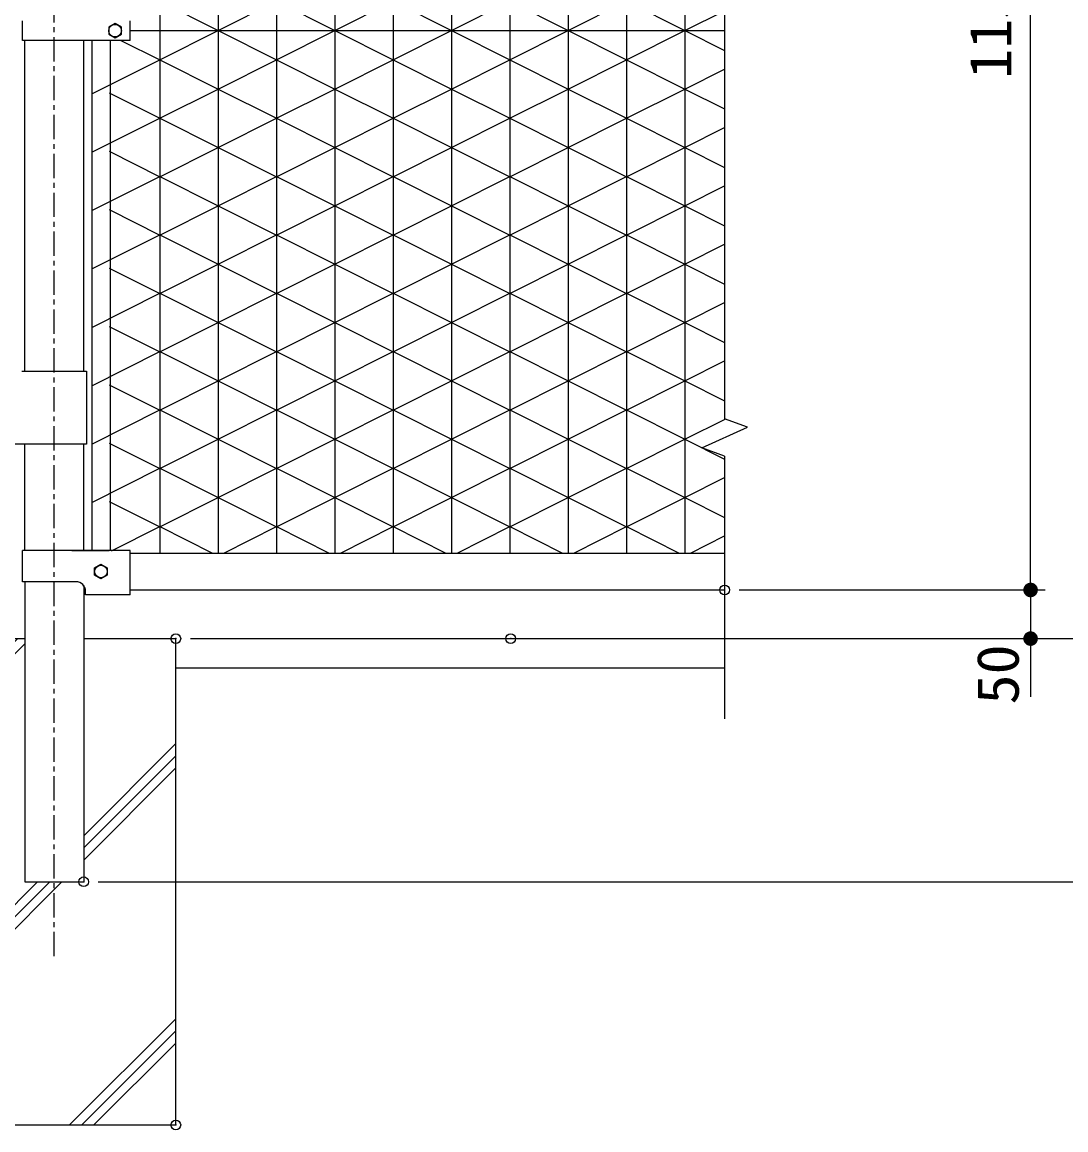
# Model space of a CAD drawing. Units: millimetres, scale not verified. Extents: x -4425 to 4425, y -3150 to 3150.
# Drawn here: x -2105 to -1032, y -653 to 486 of the extents above; entities that cross this region are included whole.
import ezdxf
from ezdxf.enums import TextEntityAlignment as Align

# ---------------------------------------------------------------- set-up
doc = ezdxf.new("R2010")
doc.units = ezdxf.units.MM
doc.header["$LTSCALE"] = 20
doc.header["$PDMODE"] = 32
doc.header["$PDSIZE"] = 10
doc.linetypes.add('USER1', pattern=[2, 1.25, -0.25, 0.25, -0.25])
for name, color, linetype, lineweight in [('0-0_BUHIN', 7, 'Continuous', 25), ('0-2_KOUZOU', 7, 'Continuous', 25), ('0-3_SUNPOU', 1, 'Continuous', 25), ('0-4_KISO', 7, 'Continuous', 25), ('0-6_0', 4, 'Continuous', 25), ('0-8_HATCH', 4, 'Continuous', 25), ('0-D_AMI-HATCH', 6, 'Continuous', 25)]:
    doc.layers.add(name, color=color, linetype=linetype, lineweight=lineweight)
doc.layers.add('0-5_DEFPOINTS', color=7, linetype='Continuous')
doc.styles.add('ＭＳ ゴシック', font='')
doc.styles.get('ＭＳ ゴシック').set_extended_font_data('MS Gothic')

# ---------------------------------------------------------------- blocks, each defined once
blk = doc.blocks.new('M1')
at = {"layer": '0-3_SUNPOU'}
blk.add_line((-5, 0), (-38.58, 0), dxfattribs=at)
for points in [[(0, 0), (-5, 0), (-4.96, 0.63)], [(0, 0), (-4.96, -0.63), (-5, 0)], [(0, 0), (-4.96, 0.63), (-4.84, 1.24)], [(0, 0), (-4.84, -1.24), (-4.96, -0.63)], [(0, 0), (-4.84, 1.24), (-4.65, 1.84)], [(0, 0), (-4.65, -1.84), (-4.84, -1.24)], [(0, 0), (-4.65, 1.84), (-4.38, 2.41)], [(0, 0), (-4.38, -2.41), (-4.65, -1.84)], [(0, 0), (-4.38, 2.41), (-4.05, 2.94)], [(0, 0), (-4.05, -2.94), (-4.38, -2.41)], [(0, 0), (-4.05, 2.94), (-3.64, 3.42)], [(0, 0), (-3.64, -3.42), (-4.05, -2.94)], [(0, 0), (-3.64, 3.42), (-3.19, 3.85)], [(0, 0), (-3.19, -3.85), (-3.64, -3.42)], [(0, 0), (-3.19, 3.85), (-2.68, 4.22)], [(0, 0), (-2.68, -4.22), (-3.19, -3.85)], [(0, 0), (-2.68, 4.22), (-2.13, 4.52)], [(0, 0), (-2.13, -4.52), (-2.68, -4.22)], [(0, 0), (-2.13, 4.52), (-1.55, 4.76)], [(0, 0), (-1.55, -4.76), (-2.13, -4.52)], [(0, 0), (-1.55, 4.76), (-0.94, 4.91)], [(0, 0), (-0.94, -4.91), (-1.55, -4.76)], [(0, 0), (-0.94, 4.91), (-0.31, 4.99)], [(0, 0), (-0.31, -4.99), (-0.94, -4.91)], [(0, 0), (-0.31, 4.99), (0.31, 4.99)], [(0, 0), (0.31, -4.99), (-0.31, -4.99)], [(0, 0), (0.31, 4.99), (0.94, 4.91)], [(0, 0), (0.94, 4.91), (1.55, 4.76)], [(0, 0), (1.55, 4.76), (2.13, 4.52)], [(0, 0), (2.13, 4.52), (2.68, 4.22)], [(0, 0), (2.68, 4.22), (3.19, 3.85)], [(0, 0), (3.19, 3.85), (3.64, 3.42)], [(0, 0), (3.64, 3.42), (4.05, 2.94)], [(0, 0), (4.05, 2.94), (4.38, 2.41)], [(0, 0), (4.38, 2.41), (4.65, 1.84)], [(0, 0), (4.65, 1.84), (4.84, 1.24)], [(0, 0), (4.84, 1.24), (4.96, 0.63)], [(0, 0), (4.96, 0.63), (5, 0)], [(0, 0), (0.94, -4.91), (0.31, -4.99)], [(0, 0), (1.55, -4.76), (0.94, -4.91)], [(0, 0), (2.13, -4.52), (1.55, -4.76)], [(0, 0), (2.68, -4.22), (2.13, -4.52)], [(0, 0), (3.19, -3.85), (2.68, -4.22)], [(0, 0), (3.64, -3.42), (3.19, -3.85)], [(0, 0), (4.05, -2.94), (3.64, -3.42)], [(0, 0), (4.38, -2.41), (4.05, -2.94)], [(0, 0), (4.65, -1.84), (4.38, -2.41)], [(0, 0), (4.84, -1.24), (4.65, -1.84)], [(0, 0), (4.96, -0.63), (4.84, -1.24)], [(0, 0), (5, 0), (4.96, -0.63)]]:
    blk.add_solid(points, dxfattribs=at)
blk = doc.blocks.new('X1')
at = {"layer": '0-6_0'}
for p, q in [((46513.8, 52420.6), (48264.6, 54171.4)), ((46513.8, 52670.6), (48014.6, 54171.4)), ((46513.8, 52170.6), (48408.8, 54065.6)), ((49618.8, 50118.8), (51513.8, 52013.8)), ((49618.8, 49868.8), (51513.8, 51763.8)), ((49618.8, 49618.8), (51513.8, 51513.8)), ((46513.8, 46513.8), (49171.4, 49171.4)), ((46513.8, 46763.8), (48921.4, 49171.4)), ((46513.8, 47013.8), (48671.4, 49171.4)), ((49328.3, 44171.4), (51513.8, 46357)), ((49578.3, 44171.4), (51513.8, 46106.9)), ((49828.3, 44171.4), (51513.8, 45856.9))]:
    blk.add_line(p, q, dxfattribs=at)

msp = doc.modelspace()

# ---------------------------------------------------------------- linework, layer by layer
at = {"layer": '0-0_BUHIN'}
for p, q in [((-2105.63, 127.06), (-2039.03, 127.06)), ((-2039.03, 127.06), (-2039.03, 52.06)), ((-2039.03, 52.06), (-2118.93, 52.06))]:
    msp.add_line(p, q, dxfattribs=at)
at = {"layer": '0-2_KOUZOU', "color": 1, "linetype": 'USER1'}
msp.add_line((-2072.33, -474.48), (-2072.33, 1137.05), dxfattribs=at)
at = {"layer": '0-2_KOUZOU'}
for p, q in [((-1382.95, 751.31), (-1382.95, 77.98)), ((-2105.08, 467.06), (-2105.08, 487.06)), ((-1994.34, 467.06), (-1994.34, 487.06)), ((-1994.34, 467.06), (-2105.08, 467.06)), ((-2102.58, 127.06), (-2102.58, 467.06)), ((-2042.08, 127.06), (-2042.08, 467.06)), ((-2033.84, 467.06), (-2033.84, -57.44)), ((-2014.84, 467.06), (-2014.84, -57.44)), ((-1382.95, 477.06), (-1994.34, 477.06)), ((-1406.44, 48.33), (-1359.45, 69.43)), ((-1359.45, 69.43), (-1382.95, 77.98)), ((-2102.58, -57.44), (-2102.58, 52.06)), ((-2042.08, -57.44), (-2042.08, 52.06)), ((-1382.95, 39.78), (-1406.44, 48.33)), ((-1382.95, 39.78), (-1382.95, -230.53)), ((-1994.34, -57.44), (-2105.08, -57.44)), ((-2105.08, -89.44), (-2105.08, -57.44)), ((-2054.32, -57.44), (-2016.02, -57.44)), ((-1994.34, -102.94), (-1994.34, -57.44)), ((-1994.34, -59.94), (-1382.95, -59.94)), ((-2030.83, -75.19), (-2024.33, -71.43)), ((-2030.83, -82.69), (-2030.83, -75.19)), ((-2024.33, -71.43), (-2017.83, -75.19)), ((-2017.83, -75.19), (-2017.83, -82.69)), ((-2050.08, -89.44), (-2105.08, -89.44)), ((-2102.58, -89.44), (-2102.58, -397.94)), ((-2024.33, -86.44), (-2030.83, -82.69)), ((-2017.83, -82.69), (-2024.33, -86.44)), ((-2042.08, -93.44), (-2042.08, -397.94)), ((-2040.08, -102.94), (-2040.08, -99.44)), ((-1994.34, -97.94), (-1382.95, -97.94)), ((-1994.34, -102.94), (-2040.08, -102.94)), ((-2102.58, -397.94), (-2042.08, -397.94)), ((-2097.33, -397.94), (-2047.33, -397.94))]:
    msp.add_line(p, q, dxfattribs=at)
msp.add_lwpolyline([(-2009.84, 484.57), (-2016.34, 480.82), (-2016.34, 473.31), (-2009.84, 469.56), (-2003.34, 473.31), (-2003.34, 480.82)], close=True, dxfattribs=at)
for centre in [(-2009.84, 477.06), (-2024.33, -78.94)]:
    msp.add_circle(centre, 6.5, dxfattribs=at)
msp.add_arc((-2050.08, -99.44), 10, 0, 90, dxfattribs=at)
at = {"layer": '0-3_SUNPOU'}
for p, q in [((-1068.27, -67.94), (-1068.27, 1022.06)), ((-1068.27, -67.94), (-1068.27, -37.94)), ((-1367.95, -97.94), (-1053.27, -97.94)), ((-1367.95, -97.94), (-1053.27, -97.94)), ((-1068.27, -97.94), (-1068.27, -147.94)), ((-1932.33, -147.94), (-1053.27, -147.94)), ((-1587.94, -147.94), (-933.27, -147.94)), ((-1587.94, -147.94), (-933.27, -147.94)), ((-1068.27, -177.94), (-1068.27, -207.94)), ((-2027.08, -397.94), (-933.27, -397.94)), ((-2027.08, -397.94), (-813.27, -397.94))]:
    msp.add_line(p, q, dxfattribs=at)
at = {"layer": '0-4_KISO'}
for p, q in [((-2197.33, -147.94), (-2102.58, -147.94)), ((-2042.08, -147.94), (-1947.33, -147.94)), ((-1947.33, -647.94), (-1947.33, -147.94)), ((-1947.33, -177.94), (-1382.95, -177.94)), ((-2197.33, -647.94), (-1947.33, -647.94))]:
    msp.add_line(p, q, dxfattribs=at)
at = {"layer": '0-5_DEFPOINTS'}
for p in [(-1382.95, -97.94), (-1947.33, -147.94), (-1602.94, -147.94), (-1068.27, -147.94), (-2042.08, -397.94), (-1947.33, -647.94)]:
    msp.add_point(p, dxfattribs=at)
at = {"layer": '0-D_AMI-HATCH'}
for p, q in [((-1963.81, 1014.06), (-1963.81, -59.94)), ((-1903.81, 1014.06), (-1903.81, -59.94)), ((-1843.81, 1014.06), (-1843.81, -59.94)), ((-1783.81, 1014.06), (-1783.81, -59.94)), ((-1723.81, 1014.06), (-1723.81, -59.94)), ((-1663.81, 1014.06), (-1663.81, -59.94)), ((-1603.81, 1014.06), (-1603.81, -59.94)), ((-1543.81, 1014.06), (-1543.81, -59.94)), ((-1483.81, 1014.06), (-1483.81, -59.94)), ((-1423.81, 1014.06), (-1423.81, -59.94)), ((-1963.83, 507.23), (-1903.81, 477.08)), ((-1903.84, 477.08), (-1843.83, 507.23)), ((-1843.83, 507.23), (-1783.81, 477.08)), ((-1783.84, 477.08), (-1723.83, 507.23)), ((-1723.83, 507.23), (-1663.81, 477.08)), ((-1663.84, 477.08), (-1603.83, 507.23)), ((-1603.83, 507.23), (-1543.81, 477.08)), ((-1543.84, 477.08), (-1483.83, 507.23)), ((-1483.83, 507.23), (-1423.81, 477.08)), ((-1423.84, 477.08), (-1382.95, 497.62)), ((-2003.9, 467.06), (-1963.83, 446.94)), ((-1963.83, 446.94), (-1903.81, 477.08)), ((-1903.84, 477.08), (-1843.83, 446.94)), ((-1843.83, 446.94), (-1783.81, 477.08)), ((-1783.84, 477.08), (-1723.83, 446.94)), ((-1723.83, 446.94), (-1663.81, 477.08)), ((-1663.84, 477.08), (-1603.83, 446.94)), ((-1603.83, 446.94), (-1543.81, 477.08)), ((-1543.84, 477.08), (-1483.83, 446.94)), ((-1483.83, 446.94), (-1423.81, 477.08)), ((-1423.84, 477.08), (-1382.95, 456.54)), ((-2033.83, 412.06), (-1963.83, 447.23)), ((-1963.83, 447.23), (-1903.81, 417.08)), ((-1903.84, 417.08), (-1843.83, 447.23)), ((-1843.83, 447.23), (-1783.81, 417.08)), ((-1783.84, 417.08), (-1723.83, 447.23)), ((-1723.83, 447.23), (-1663.81, 417.08)), ((-1663.84, 417.08), (-1603.83, 447.23)), ((-1603.83, 447.23), (-1543.81, 417.08)), ((-1543.84, 417.08), (-1483.83, 447.23)), ((-1483.83, 447.23), (-1423.81, 417.08)), ((-1423.84, 417.08), (-1382.95, 437.62)), ((-2015.85, 413.06), (-1963.83, 386.94)), ((-1963.83, 386.94), (-1903.81, 417.08)), ((-1903.84, 417.08), (-1843.83, 386.94)), ((-1843.83, 386.94), (-1783.81, 417.08)), ((-1783.84, 417.08), (-1723.83, 386.94)), ((-1723.83, 386.94), (-1663.81, 417.08)), ((-1663.84, 417.08), (-1603.83, 386.94)), ((-1603.83, 386.94), (-1543.81, 417.08)), ((-1543.84, 417.08), (-1483.83, 386.94)), ((-1483.83, 386.94), (-1423.81, 417.08)), ((-1423.84, 417.08), (-1382.95, 396.54)), ((-2033.83, 352.06), (-1963.83, 387.23)), ((-1963.83, 387.23), (-1903.81, 357.08)), ((-1903.84, 357.08), (-1843.83, 387.23)), ((-1843.83, 387.23), (-1783.81, 357.08)), ((-1783.84, 357.08), (-1723.83, 387.23)), ((-1723.83, 387.23), (-1663.81, 357.08)), ((-1663.84, 357.08), (-1603.83, 387.23)), ((-1603.83, 387.23), (-1543.81, 357.08)), ((-1543.84, 357.08), (-1483.83, 387.23)), ((-1483.83, 387.23), (-1423.81, 357.08)), ((-1423.84, 357.08), (-1382.95, 377.62)), ((-2015.85, 353.06), (-1963.83, 326.94)), ((-1963.83, 326.94), (-1903.81, 357.08)), ((-1903.84, 357.08), (-1843.83, 326.94)), ((-1843.83, 326.94), (-1783.81, 357.08)), ((-1783.84, 357.08), (-1723.83, 326.94)), ((-1723.83, 326.94), (-1663.81, 357.08)), ((-1663.84, 357.08), (-1603.83, 326.94)), ((-1603.83, 326.94), (-1543.81, 357.08)), ((-1543.84, 357.08), (-1483.83, 326.94)), ((-1483.83, 326.94), (-1423.81, 357.08)), ((-1423.84, 357.08), (-1382.95, 336.54)), ((-2033.83, 292.06), (-1963.83, 327.23)), ((-1963.83, 327.23), (-1903.81, 297.08)), ((-1903.84, 297.08), (-1843.83, 327.23)), ((-1843.83, 327.23), (-1783.81, 297.08)), ((-1783.84, 297.08), (-1723.83, 327.23)), ((-1723.83, 327.23), (-1663.81, 297.08)), ((-1663.84, 297.08), (-1603.83, 327.23)), ((-1603.83, 327.23), (-1543.81, 297.08)), ((-1543.84, 297.08), (-1483.83, 327.23)), ((-1483.83, 327.23), (-1423.81, 297.08)), ((-1423.84, 297.08), (-1382.95, 317.62)), ((-1963.83, 266.94), (-1903.81, 297.08)), ((-1903.84, 297.08), (-1843.83, 266.94)), ((-1843.83, 266.94), (-1783.81, 297.08)), ((-1783.84, 297.08), (-1723.83, 266.94)), ((-1723.83, 266.94), (-1663.81, 297.08)), ((-1663.84, 297.08), (-1603.83, 266.94)), ((-1603.83, 266.94), (-1543.81, 297.08)), ((-1543.84, 297.08), (-1483.83, 266.94)), ((-1483.83, 266.94), (-1423.81, 297.08)), ((-1423.84, 297.08), (-1382.95, 276.54)), ((-2015.85, 293.06), (-1963.83, 266.94)), ((-2033.83, 232.06), (-1963.83, 267.23)), ((-1963.83, 267.23), (-1903.81, 237.08)), ((-1903.84, 237.08), (-1843.83, 267.23)), ((-1843.83, 267.23), (-1783.81, 237.08)), ((-1783.84, 237.08), (-1723.83, 267.23)), ((-1723.83, 267.23), (-1663.81, 237.08)), ((-1663.84, 237.08), (-1603.83, 267.23)), ((-1603.83, 267.23), (-1543.81, 237.08)), ((-1543.84, 237.08), (-1483.83, 267.23)), ((-1483.83, 267.23), (-1423.81, 237.08)), ((-1423.84, 237.08), (-1382.95, 257.62)), ((-2015.85, 233.06), (-1963.83, 206.94)), ((-1963.83, 206.94), (-1903.81, 237.08)), ((-1903.84, 237.08), (-1843.83, 206.94)), ((-1843.83, 206.94), (-1783.81, 237.08)), ((-1783.84, 237.08), (-1723.83, 206.94)), ((-1723.83, 206.94), (-1663.81, 237.08)), ((-1663.84, 237.08), (-1603.83, 206.94)), ((-1603.83, 206.94), (-1543.81, 237.08)), ((-1543.84, 237.08), (-1483.83, 206.94)), ((-1483.83, 206.94), (-1423.81, 237.08)), ((-1423.84, 237.08), (-1382.95, 216.54)), ((-2033.83, 172.06), (-1963.83, 207.23)), ((-1963.83, 207.23), (-1903.81, 177.08)), ((-1903.84, 177.08), (-1843.83, 207.23)), ((-1843.83, 207.23), (-1783.81, 177.08)), ((-1783.84, 177.08), (-1723.83, 207.23)), ((-1723.83, 207.23), (-1663.81, 177.08)), ((-1663.84, 177.08), (-1603.83, 207.23)), ((-1603.83, 207.23), (-1543.81, 177.08)), ((-1543.84, 177.08), (-1483.83, 207.23)), ((-1483.83, 207.23), (-1423.81, 177.08)), ((-1423.84, 177.08), (-1382.95, 197.62)), ((-2015.85, 173.06), (-1963.83, 146.94)), ((-1963.83, 146.94), (-1903.81, 177.08)), ((-1903.84, 177.08), (-1843.83, 146.94)), ((-1843.83, 146.94), (-1783.81, 177.08)), ((-1783.84, 177.08), (-1723.83, 146.94)), ((-1723.83, 146.94), (-1663.81, 177.08)), ((-1663.84, 177.08), (-1603.83, 146.94)), ((-1603.83, 146.94), (-1543.81, 177.08)), ((-1543.84, 177.08), (-1483.83, 146.94)), ((-1483.83, 146.94), (-1423.81, 177.08)), ((-1423.84, 177.08), (-1382.95, 156.54)), ((-2033.83, 112.06), (-1963.83, 147.23)), ((-1963.83, 147.23), (-1903.81, 117.08)), ((-1903.84, 117.08), (-1843.83, 147.23)), ((-1843.83, 147.23), (-1783.81, 117.08)), ((-1783.84, 117.08), (-1723.83, 147.23)), ((-1723.83, 147.23), (-1663.81, 117.08)), ((-1663.84, 117.08), (-1603.83, 147.23)), ((-1603.83, 147.23), (-1543.81, 117.08)), ((-1543.84, 117.08), (-1483.83, 147.23)), ((-1483.83, 147.23), (-1423.81, 117.08)), ((-1423.84, 117.08), (-1382.95, 137.62)), ((-1963.83, 86.94), (-1903.81, 117.08)), ((-1903.84, 117.08), (-1843.83, 86.94)), ((-1843.83, 86.94), (-1783.81, 117.08)), ((-1783.84, 117.08), (-1723.83, 86.94)), ((-1723.83, 86.94), (-1663.81, 117.08)), ((-1663.84, 117.08), (-1603.83, 86.94)), ((-1603.83, 86.94), (-1543.81, 117.08)), ((-1543.84, 117.08), (-1483.83, 86.94)), ((-1483.83, 86.94), (-1423.81, 117.08)), ((-1423.84, 117.08), (-1382.95, 96.54)), ((-2015.85, 113.06), (-1963.83, 86.94)), ((-2033.83, 52.06), (-1963.83, 87.23)), ((-1963.83, 87.23), (-1903.81, 57.08)), ((-1903.84, 57.08), (-1843.83, 87.23)), ((-1843.83, 87.23), (-1783.81, 57.08)), ((-1783.84, 57.08), (-1723.83, 87.23)), ((-1723.83, 87.23), (-1663.81, 57.08)), ((-1663.84, 57.08), (-1603.83, 87.23)), ((-1603.83, 87.23), (-1543.81, 57.08)), ((-1543.84, 57.08), (-1483.83, 87.23)), ((-1483.83, 87.23), (-1423.81, 57.08)), ((-1423.84, 57.08), (-1382.54, 77.83)), ((-1963.83, 26.94), (-1903.81, 57.08)), ((-1903.84, 57.08), (-1843.83, 26.94)), ((-1843.83, 26.94), (-1783.81, 57.08)), ((-1783.84, 57.08), (-1723.83, 26.94)), ((-1723.83, 26.94), (-1663.81, 57.08)), ((-1663.84, 57.08), (-1603.83, 26.94)), ((-1603.83, 26.94), (-1543.81, 57.08)), ((-1543.84, 57.08), (-1483.83, 26.94)), ((-1483.83, 26.94), (-1423.81, 57.08)), ((-1423.84, 57.08), (-1382.95, 36.54)), ((-2015.85, 53.06), (-1963.83, 26.94)), ((-2033.83, -7.94), (-1963.83, 27.23)), ((-1963.83, 27.23), (-1903.81, -2.92)), ((-1903.84, -2.92), (-1843.83, 27.23)), ((-1843.83, 27.23), (-1783.81, -2.92)), ((-1783.84, -2.92), (-1723.83, 27.23)), ((-1723.83, 27.23), (-1663.81, -2.92)), ((-1663.84, -2.92), (-1603.83, 27.23)), ((-1603.83, 27.23), (-1543.81, -2.92)), ((-1543.84, -2.92), (-1483.83, 27.23)), ((-1483.83, 27.23), (-1423.81, -2.92)), ((-1423.84, -2.92), (-1382.95, 17.62)), ((-2015.85, -6.94), (-1963.83, -33.06)), ((-1963.83, -33.06), (-1903.81, -2.92)), ((-1903.84, -2.92), (-1843.83, -33.06)), ((-1843.83, -33.06), (-1783.81, -2.92)), ((-1783.84, -2.92), (-1723.83, -33.06)), ((-1723.83, -33.06), (-1663.81, -2.92)), ((-1663.84, -2.92), (-1603.83, -33.06)), ((-1603.83, -33.06), (-1543.81, -2.92)), ((-1543.84, -2.92), (-1483.83, -33.06)), ((-1483.83, -33.06), (-1423.81, -2.92)), ((-1423.84, -2.92), (-1382.95, -23.46)), ((-2013.43, -57.69), (-1963.83, -32.77)), ((-1963.83, -32.77), (-1909.74, -59.94)), ((-1897.91, -59.94), (-1843.83, -32.77)), ((-1843.83, -32.77), (-1789.74, -59.94)), ((-1777.91, -59.94), (-1723.83, -32.77)), ((-1723.83, -32.77), (-1669.74, -59.94)), ((-1657.91, -59.94), (-1603.83, -32.77)), ((-1603.83, -32.77), (-1549.74, -59.94)), ((-1537.91, -59.94), (-1483.83, -32.77)), ((-1483.83, -32.77), (-1429.74, -59.94)), ((-1417.91, -59.94), (-1382.95, -42.38))]:
    msp.add_line(p, q, dxfattribs=at)

# ---------------------------------------------------------------- block references
at = {"layer": '0-3_SUNPOU', "xscale": 1.5, "yscale": 1.5}
for p, rotation in [((-1068.27, -97.94), 270), ((-1068.27, -97.94), 270), ((-1068.27, -147.94), 90)]:
    msp.add_blockref('M1', p, dxfattribs=dict(at, rotation=rotation))
at = {"layer": '0-8_HATCH', "xscale": 0.05, "yscale": 0.05}
msp.add_blockref('X1', (-4523.02, -2856.51), dxfattribs=at)

# ---------------------------------------------------------------- texts
at = {"layer": '0-3_SUNPOU', "color": 3, "style": 'ＭＳ ゴシック', "width": 1.05}
for s, p in [('1150', (-1074.95, 427.56)), ('50', (-1067.45, -215.67))]:
    msp.add_text(s, height=43.3, rotation=90, dxfattribs=at).set_placement(p, align=Align.BOTTOM_LEFT)

doc.saveas('drawing.dxf')
